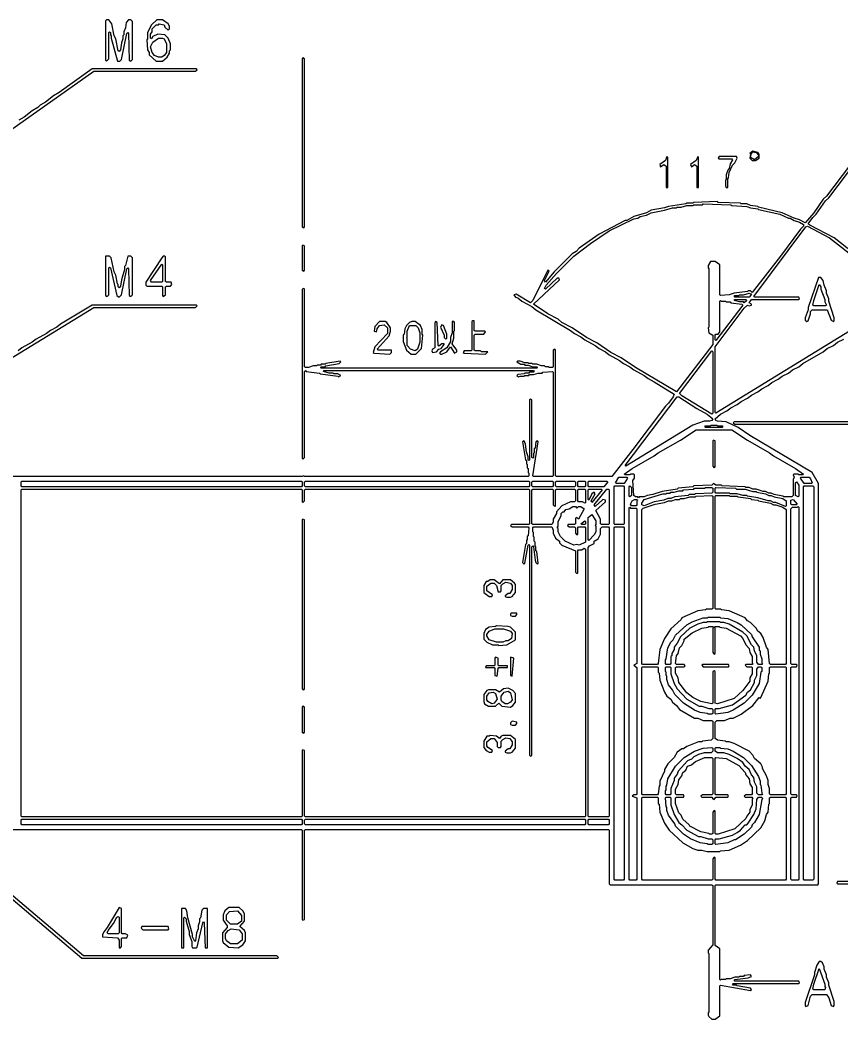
# Model space of a CAD drawing. Header units: millimetres. Extents: x 0 to 421, y 0 to 297.
# Drawn here: x 167.3 to 233.3, y 142.4 to 222.7 of the extents above; entities that cross this region are included whole.
import ezdxf

# ---------------------------------------------------------------- set-up
doc = ezdxf.new("R2010")
doc.units = ezdxf.units.MM
doc.layers.add('PDF_TRACE', color=7, linetype='Continuous')

msp = doc.modelspace()

# ---------------------------------------------------------------- linework, layer by layer
at = {"layer": 'PDF_TRACE'}
for points in [[(174.244, 222.695), (174.18, 222.631), (174.18, 219.456), (174.244, 219.393), (174.434, 219.583), (174.434, 221.679), (174.498, 221.742), (174.561, 221.679), (174.561, 221.488), (174.625, 221.425), (174.625, 221.234), (175.133, 219.393), (175.323, 219.393), (175.45, 219.52), (175.895, 221.615), (175.958, 221.679), (176.022, 221.615), (176.085, 219.456), (176.212, 219.393), (176.339, 219.52), (176.339, 222.568), (176.212, 222.695), (176.022, 222.695), (175.831, 222.504), (175.768, 222.06), (175.641, 221.742), (175.641, 221.488), (175.577, 221.425), (175.577, 221.171), (175.45, 220.853), (175.387, 220.282), (175.26, 220.155), (175.196, 220.218), (175.006, 221.171), (174.879, 221.425), (174.688, 222.377), (174.434, 222.695)], [(178.308, 222.695), (177.863, 222.314), (177.546, 221.679), (177.546, 221.171), (177.482, 221.107), (177.546, 220.282), (177.673, 220.091), (177.673, 219.901), (178.244, 219.393), (178.752, 219.393), (179.133, 219.71), (179.324, 220.028), (179.324, 220.218), (179.387, 220.282), (179.387, 220.79), (179.197, 221.234), (178.943, 221.488), (178.371, 221.552), (177.99, 221.361), (177.863, 221.171), (177.8, 221.234), (177.8, 221.552), (177.927, 221.742), (177.927, 221.996), (178.244, 222.314), (178.435, 222.314), (178.498, 222.377), (178.879, 222.314), (178.943, 222.123), (179.197, 221.869), (179.324, 221.996), (179.324, 222.187), (179.197, 222.377), (178.752, 222.695)], [(178.435, 221.234), (178.752, 221.234), (178.879, 221.171), (179.07, 220.79), (179.07, 220.091), (178.879, 219.837), (178.689, 219.71), (178.435, 219.71), (178.117, 219.837), (177.927, 220.091), (177.8, 220.536), (177.99, 220.917)], [(190.055, 219.647), (189.992, 219.583), (189.992, 206.058), (190.119, 205.994), (190.182, 206.058), (190.182, 219.583)], [(226.25, 212.154), (225.996, 211.963), (226.06, 211.9), (225.996, 211.582), (226.187, 211.392), (226.441, 211.392), (226.758, 211.582), (226.758, 211.9), (226.631, 212.027)], [(226.25, 212.09), (226.504, 212.027), (226.695, 211.836), (226.695, 211.709), (226.377, 211.455), (226.06, 211.646), (226.123, 211.963)], [(219.329, 211.709), (219.202, 211.392), (218.757, 211.074), (218.821, 210.884), (219.075, 211.074), (219.265, 210.947), (219.265, 209.233), (219.392, 209.233), (219.392, 211.646)], [(221.805, 211.709), (221.678, 211.392), (221.234, 211.074), (221.297, 210.884), (221.551, 211.074), (221.742, 210.947), (221.742, 209.233), (221.869, 209.233), (221.869, 211.646)], [(224.917, 211.709), (223.52, 211.709), (223.456, 211.582), (223.52, 211.519), (224.536, 211.519), (224.599, 211.455), (224.409, 211.138), (224.345, 210.757), (224.218, 210.63), (224.091, 210.249), (224.091, 209.868), (224.028, 209.804), (224.028, 209.36), (224.091, 209.233), (224.218, 209.233), (224.218, 209.931), (224.282, 209.995), (224.345, 210.439), (224.599, 211.011), (224.79, 211.201), (224.98, 211.582)], [(230.314, 206.248), (230.314, 206.121), (230.06, 205.867), (228.473, 203.708), (226.187, 200.787), (226.06, 200.914), (225.869, 200.914), (225.806, 200.851), (224.726, 200.724), (224.345, 200.597), (223.647, 200.533), (223.583, 200.597), (223.583, 203.01), (223.202, 203.264), (222.821, 203.264), (222.631, 202.946), (222.631, 202.756), (222.694, 202.692), (222.694, 197.993), (222.631, 197.93), (222.694, 197.549), (223.012, 197.358), (223.012, 196.596), (220.091, 192.786), (216.789, 194.755), (215.646, 195.517), (214.82, 195.961), (213.677, 196.723), (212.852, 197.168), (211.709, 197.93), (210.883, 198.374), (210.566, 198.628), (209.74, 199.073), (208.597, 199.835), (210.693, 201.803), (210.629, 201.93), (210.502, 201.93), (209.55, 201.041), (209.486, 201.105), (209.613, 201.359), (210.439, 202.311), (211.836, 203.708), (213.169, 204.724), (214.693, 205.74), (216.662, 206.693), (216.979, 206.756), (217.17, 206.883), (217.678, 207.01), (218.059, 207.201), (219.138, 207.391), (219.773, 207.582), (220.091, 207.582), (220.154, 207.645), (220.472, 207.645), (220.916, 207.772), (221.424, 207.772), (221.488, 207.836), (222.186, 207.836), (222.25, 207.899), (224.472, 207.836), (224.536, 207.772), (225.742, 207.709), (226.06, 207.582), (226.631, 207.518), (226.695, 207.455), (228.409, 207.074), (229.108, 206.756), (229.235, 206.756), (229.552, 206.566), (229.997, 206.439)], [(190.055, 204.597), (189.992, 204.534), (189.992, 202.565), (190.119, 202.502), (190.182, 202.565), (190.182, 204.534)], [(174.18, 203.708), (174.18, 200.533), (174.307, 200.47), (174.434, 200.597), (174.434, 202.756), (174.498, 202.819), (174.561, 202.756), (175.069, 200.533), (175.26, 200.406), (175.45, 200.597), (175.895, 202.692), (175.958, 202.756), (176.022, 202.692), (176.085, 200.533), (176.212, 200.47), (176.339, 200.597), (176.339, 203.581), (176.212, 203.708), (175.958, 203.708), (175.768, 202.946), (175.704, 202.883), (175.704, 202.629), (175.45, 201.803), (175.387, 201.295), (175.26, 201.168), (175.196, 201.232), (175.196, 201.422), (175.133, 201.486), (175.006, 202.184), (174.879, 202.438), (174.625, 203.581), (174.498, 203.708)], [(178.943, 203.708), (178.816, 203.708), (178.689, 203.581), (177.419, 201.613), (177.419, 201.359), (177.482, 201.295), (178.689, 201.295), (178.752, 201.232), (178.752, 200.533), (178.816, 200.47), (179.006, 200.597), (179.006, 201.232), (179.07, 201.295), (179.387, 201.295), (179.514, 201.422), (179.451, 201.613), (179.07, 201.613), (179.006, 201.676), (179.006, 203.645)], [(178.689, 203.073), (178.752, 203.01), (178.752, 201.676), (178.689, 201.613), (177.863, 201.613), (177.8, 201.74)], [(231.521, 201.994), (230.695, 199.581), (230.695, 199.39), (230.441, 198.755), (230.441, 198.565), (230.568, 198.438), (230.695, 198.501), (230.886, 199.073), (230.886, 199.263), (231.013, 199.39), (232.219, 199.39), (232.537, 198.565), (232.727, 198.438), (232.791, 198.501), (232.791, 198.755), (232.346, 200.089), (232.346, 200.279), (232.156, 200.724), (232.156, 200.914), (231.965, 201.359), (231.902, 201.74), (231.711, 201.994)], [(231.584, 201.422), (231.711, 201.232), (231.711, 201.041), (232.029, 200.216), (232.029, 200.025), (232.156, 199.771), (232.092, 199.708), (231.14, 199.708), (231.076, 199.771), (231.14, 200.152)], [(225.361, 199.835), (225.425, 199.771), (223.266, 196.914), (223.202, 196.977), (223.202, 197.358), (223.266, 197.422), (223.456, 197.422), (223.583, 197.612), (223.583, 200.089), (223.647, 200.152), (223.71, 200.089), (224.028, 200.089), (224.091, 200.025), (224.409, 200.025), (224.472, 199.962)], [(226.123, 200.66), (225.933, 200.406), (224.79, 200.406), (224.726, 200.47), (224.79, 200.533), (225.107, 200.533), (225.171, 200.597), (225.488, 200.597), (225.933, 200.724)], [(224.726, 200.152), (224.79, 200.216), (225.679, 200.216), (225.742, 200.152), (225.552, 199.962), (225.488, 200.025), (225.171, 200.025)], [(196.215, 198.438), (195.834, 198.057), (195.77, 197.676), (195.961, 197.612), (196.024, 197.866), (196.215, 198.12), (196.596, 198.184), (196.85, 197.93), (196.85, 197.485), (195.834, 196.406), (195.707, 195.961), (195.77, 195.898), (197.04, 195.834), (197.167, 195.961), (197.167, 196.152), (196.088, 196.152), (196.024, 196.215), (196.977, 197.295), (197.104, 197.676), (197.104, 197.93), (196.786, 198.374), (196.659, 198.438)], [(198.818, 198.438), (198.628, 198.374), (198.374, 198.12), (198.247, 197.866), (198.183, 197.422), (198.12, 197.358), (198.12, 196.85), (198.374, 196.152), (198.755, 195.834), (199.136, 195.834), (199.58, 196.279), (199.707, 197.358), (199.644, 197.422), (199.644, 197.803), (199.517, 198.12), (199.072, 198.438)], [(200.723, 198.438), (200.66, 198.311), (200.66, 196.342), (200.469, 196.215), (200.406, 196.088), (200.469, 195.961), (200.787, 196.025), (200.977, 196.215), (201.168, 196.279), (201.422, 196.596), (201.422, 196.66), (201.231, 196.66), (200.977, 196.469), (200.914, 196.533), (200.85, 198.374)], [(202.184, 198.438), (202.057, 198.438), (202.057, 197.549), (201.93, 197.168), (201.93, 196.85), (201.612, 196.342), (201.104, 196.025), (201.041, 195.898), (201.104, 195.834), (201.231, 195.834), (201.612, 196.025), (201.93, 196.406), (202.247, 195.898), (202.438, 196.025), (202.438, 196.152), (202.057, 196.66), (202.184, 197.104), (202.184, 197.676), (202.247, 197.739), (202.247, 198.374)], [(203.708, 198.501), (203.644, 198.438), (203.644, 196.152), (203.581, 196.088), (203.009, 196.088), (202.946, 195.961), (203.009, 195.898), (204.724, 195.834), (204.914, 196.025), (204.406, 196.025), (204.343, 196.088), (203.898, 196.088), (203.835, 196.152), (203.835, 197.358), (203.898, 197.422), (204.597, 197.422), (204.724, 197.612), (204.66, 197.676), (203.898, 197.676), (203.835, 197.739), (203.835, 198.501)], [(198.628, 198.12), (199.136, 198.12), (199.326, 197.93), (199.453, 197.549), (199.453, 196.787), (199.263, 196.215), (199.072, 196.088), (198.691, 196.215), (198.437, 196.533), (198.437, 197.104), (198.374, 197.168), (198.437, 197.231), (198.437, 197.676)], [(201.231, 198.184), (201.104, 197.993), (201.422, 197.358), (201.422, 197.168), (201.549, 197.041), (201.612, 197.104), (201.612, 197.422), (201.358, 198.12)], [(222.948, 196.088), (223.012, 196.025), (223.012, 191.072), (222.948, 191.008), (220.535, 192.469), (220.345, 192.659)], [(223.012, 190.627), (222.948, 190.5), (222.758, 190.437), (222.313, 190.437), (221.424, 190.119), (216.027, 186.817), (215.963, 186.881), (220.154, 192.405), (220.281, 192.405), (221.742, 191.453), (222.567, 191.008)], [(215.9, 186.182), (216.535, 186.627), (218.313, 187.643), (218.63, 187.897), (220.408, 188.913), (221.678, 189.738), (224.536, 189.738), (225.806, 188.913), (227.584, 187.897), (227.901, 187.643), (229.679, 186.627), (230.314, 186.182), (230.251, 186.119), (229.933, 186.119), (229.87, 186.182), (229.552, 186.182), (229.489, 186.119), (229.552, 185.928), (229.489, 185.738), (229.489, 184.468), (229.362, 184.341), (228.727, 184.341), (228.663, 184.404), (227.965, 184.531), (227.711, 184.658), (227.52, 184.658), (227.266, 184.785), (227.076, 184.785), (226.504, 184.976), (226.25, 184.976), (225.933, 185.103), (225.679, 185.103), (225.615, 185.166), (223.774, 185.23), (223.71, 185.293), (223.266, 185.293), (223.075, 185.42), (222.948, 185.293), (221.488, 185.23), (221.424, 185.166), (220.218, 185.039), (220.154, 184.976), (218.948, 184.785), (218.186, 184.531), (217.741, 184.468), (217.487, 184.341), (217.106, 184.341), (217.043, 184.277), (216.979, 184.341), (216.789, 184.341), (216.662, 184.468), (216.598, 185.674), (216.725, 185.865), (216.725, 186.119), (216.662, 186.182), (216.408, 186.182), (216.344, 186.119), (215.963, 186.119)], [(222.377, 189.992), (222.44, 190.056), (222.821, 190.056), (222.885, 190.119), (223.329, 190.119), (223.393, 190.056), (223.774, 190.056), (223.837, 189.992), (223.774, 189.929), (222.44, 189.929)], [(223.075, 188.913), (223.012, 188.849), (223.012, 186.817), (223.139, 186.69), (223.202, 186.754), (223.202, 188.849)], [(167.386, 185.547), (167.449, 185.611), (189.928, 185.611), (189.992, 185.547), (189.992, 185.23), (189.928, 185.166), (167.449, 185.166), (167.386, 185.23)], [(190.182, 185.547), (190.246, 185.611), (208.216, 185.611), (208.28, 185.547), (208.28, 185.23), (208.216, 185.166), (190.246, 185.166), (190.182, 185.23)], [(208.47, 185.547), (208.534, 185.611), (210.121, 185.611), (210.185, 185.547), (210.185, 185.23), (210.121, 185.166), (208.534, 185.166), (208.47, 185.23)], [(210.375, 185.547), (210.439, 185.611), (211.899, 185.611), (211.963, 185.547), (211.963, 185.23), (211.899, 185.166), (210.439, 185.166), (210.375, 185.23)], [(212.153, 185.547), (212.217, 185.611), (212.725, 185.611), (212.788, 185.547), (212.788, 185.23), (212.725, 185.166), (212.217, 185.166), (212.153, 185.23)], [(212.979, 185.23), (212.979, 185.547), (213.042, 185.611), (214.503, 185.611), (214.566, 185.547), (214.249, 185.166), (213.042, 185.166)], [(215.201, 185.484), (215.455, 185.928), (216.09, 185.928), (216.154, 185.865), (215.9, 185.42), (215.265, 185.42)], [(230.06, 185.865), (230.124, 185.928), (230.759, 185.928), (230.886, 185.801), (231.013, 185.484), (230.949, 185.42), (230.378, 185.42)], [(167.386, 184.912), (167.449, 184.976), (189.928, 184.976), (189.992, 184.912), (189.992, 183.96), (190.055, 183.896), (190.182, 184.023), (190.182, 184.912), (190.246, 184.976), (208.216, 184.976), (208.28, 184.912), (208.28, 182.182), (208.216, 182.118), (206.819, 182.118), (206.756, 182.055), (206.883, 181.928), (208.153, 181.928), (208.216, 181.864), (208.153, 181.229), (208.089, 181.166), (208.089, 180.912), (208.026, 180.848), (208.026, 180.594), (207.962, 180.531), (207.708, 179.07), (207.835, 178.943), (207.899, 179.007), (208.153, 180.467), (208.216, 180.531), (208.28, 180.467), (208.28, 163.576), (208.343, 163.513), (208.47, 163.576), (208.47, 180.34), (208.534, 180.404), (208.597, 180.34), (208.724, 179.261), (208.788, 179.07), (208.915, 178.943), (208.978, 179.007), (208.851, 179.959), (208.788, 180.023), (208.788, 180.34), (208.724, 180.404), (208.724, 180.721), (208.661, 180.785), (208.661, 181.102), (208.597, 181.166), (208.597, 181.483), (208.534, 181.547), (208.534, 181.864), (208.597, 181.928), (210.058, 181.928), (210.185, 181.674), (210.185, 181.42), (210.375, 181.039), (210.693, 180.785), (210.693, 180.658), (210.883, 180.467), (211.963, 180.023), (211.963, 178.308), (212.09, 178.181), (212.153, 178.245), (212.153, 180.023), (212.217, 180.086), (212.471, 180.086), (212.661, 180.213), (212.788, 180.15), (212.788, 158.687), (212.725, 158.623), (190.246, 158.623), (190.182, 158.687), (190.182, 163.957), (190.055, 164.021), (189.992, 163.957), (189.992, 158.687), (189.928, 158.623), (167.449, 158.623), (167.386, 158.687)], [(208.47, 182.182), (208.47, 184.912), (208.534, 184.976), (210.121, 184.976), (210.185, 184.912), (210.185, 183.706), (210.312, 183.579), (210.375, 183.642), (210.375, 184.912), (210.439, 184.976), (211.899, 184.976), (211.963, 184.912), (211.963, 184.023), (211.899, 183.96), (211.582, 183.96), (210.883, 183.642), (210.439, 183.134), (210.439, 183.007), (210.185, 182.563), (210.185, 182.309), (210.058, 182.118), (208.534, 182.118)], [(212.217, 184.976), (212.725, 184.976), (212.788, 184.912), (212.788, 183.896), (212.725, 183.833), (212.534, 183.96), (212.217, 183.96), (212.153, 184.023), (212.153, 184.912)], [(212.979, 184.15), (212.979, 184.912), (213.042, 184.976), (214.058, 184.976), (214.122, 184.912), (213.296, 183.896), (213.233, 184.023), (213.55, 184.595), (213.487, 184.722), (213.296, 184.595), (213.042, 184.087)], [(214.63, 184.976), (214.693, 184.912), (214.693, 182.182), (214.63, 182.118), (214.058, 182.118), (213.995, 182.182), (213.995, 182.563), (213.614, 183.261), (214.376, 183.96), (214.376, 184.087), (214.185, 184.15), (213.55, 183.579), (213.487, 183.706), (214.503, 184.976)], [(215.138, 185.23), (215.836, 185.23), (215.9, 185.166), (215.9, 182.182), (215.836, 182.118), (215.138, 182.118), (215.074, 182.182), (215.074, 185.166)], [(216.344, 185.23), (216.471, 185.103), (216.471, 184.468), (216.344, 184.341), (216.281, 184.404), (216.281, 185.166)], [(223.012, 185.039), (223.012, 184.722), (222.948, 184.658), (221.615, 184.595), (221.551, 184.531), (221.107, 184.531), (221.043, 184.468), (219.964, 184.341), (219.646, 184.214), (219.392, 184.214), (219.075, 184.087), (218.313, 183.96), (217.487, 183.642), (217.297, 183.706), (217.297, 183.833), (217.487, 184.15), (219.011, 184.595), (219.265, 184.595), (219.329, 184.658), (219.583, 184.658), (219.646, 184.722), (219.9, 184.722), (220.281, 184.849), (220.599, 184.849), (220.662, 184.912), (221.488, 184.976), (221.551, 185.039), (222.377, 185.039), (222.44, 185.103), (222.948, 185.103)], [(223.202, 185.039), (223.266, 185.103), (224.853, 185.039), (224.917, 184.976), (225.615, 184.976), (226.25, 184.785), (226.504, 184.785), (226.568, 184.722), (227.266, 184.595), (227.52, 184.468), (227.711, 184.468), (227.965, 184.341), (228.663, 184.214), (228.917, 184.023), (228.917, 183.642), (228.854, 183.579), (228.092, 183.896), (227.901, 183.896), (227.647, 184.023), (227.457, 184.023), (226.631, 184.277), (225.806, 184.404), (225.742, 184.468), (225.425, 184.468), (224.98, 184.595), (224.409, 184.595), (224.345, 184.658), (223.266, 184.658), (223.202, 184.722)], [(229.743, 185.547), (229.933, 185.293), (229.933, 184.404), (229.87, 184.341), (229.679, 184.468), (229.679, 185.484)], [(230.378, 185.23), (231.076, 185.23), (231.14, 185.166), (231.14, 153.607), (231.076, 153.543), (230.378, 153.543), (230.314, 153.607), (230.314, 185.166)], [(216.725, 184.15), (216.916, 184.15), (216.979, 184.087), (216.916, 184.023), (216.916, 183.706), (216.852, 183.642), (216.471, 183.642), (216.408, 183.769), (216.535, 184.023)], [(222.948, 184.468), (223.012, 184.404), (223.012, 175.387), (222.948, 175.324), (222.504, 175.324), (222.44, 175.26), (221.805, 175.197), (220.535, 174.625), (220.472, 174.498), (219.646, 173.736), (219.138, 172.974), (218.757, 172.085), (218.63, 170.942), (218.567, 170.879), (217.36, 170.879), (217.297, 170.942), (217.297, 183.325), (217.424, 183.452), (218.376, 183.769), (219.138, 183.896), (219.456, 184.023), (219.71, 184.023), (220.027, 184.15), (220.345, 184.15), (220.408, 184.214), (220.726, 184.214), (221.17, 184.341), (221.615, 184.341), (221.678, 184.404)], [(223.266, 184.468), (224.345, 184.468), (224.409, 184.404), (224.98, 184.404), (225.044, 184.341), (226.06, 184.214), (226.123, 184.15), (226.631, 184.087), (226.695, 184.023), (227.647, 183.833), (227.901, 183.706), (228.092, 183.706), (228.663, 183.515), (228.917, 183.325), (228.917, 170.942), (228.854, 170.879), (227.647, 170.879), (227.584, 170.942), (227.457, 172.085), (227.33, 172.276), (227.076, 173.038), (226.885, 173.355), (226.631, 173.546), (226.504, 173.8), (226.06, 174.244), (225.806, 174.371), (225.615, 174.625), (224.345, 175.197), (223.71, 175.26), (223.647, 175.324), (223.266, 175.324), (223.202, 175.387), (223.202, 184.404)], [(229.298, 184.087), (229.489, 184.15), (229.806, 183.769), (229.743, 183.706), (229.362, 183.706), (229.298, 183.769)], [(211.772, 183.579), (211.963, 183.579), (212.09, 183.452), (212.217, 183.579), (212.407, 183.579), (212.661, 183.388), (212.217, 182.563), (212.09, 182.69), (211.963, 182.626), (211.963, 182.182), (211.899, 182.118), (211.391, 182.118), (211.328, 182.055), (211.455, 181.928), (211.899, 181.928), (211.963, 181.864), (211.963, 181.42), (212.09, 181.293), (212.153, 181.356), (212.153, 181.864), (212.217, 181.928), (212.725, 181.928), (212.788, 181.864), (212.788, 180.721), (212.28, 180.467), (212.09, 180.531), (211.836, 180.467), (211.137, 180.785), (210.756, 181.166), (210.566, 181.547), (210.566, 181.801), (210.502, 181.864), (210.566, 181.991), (210.566, 182.372), (210.82, 182.817), (210.82, 183.007), (210.947, 183.134), (211.074, 183.134), (211.201, 183.325), (211.455, 183.388)], [(216.344, 183.515), (216.408, 183.452), (216.852, 183.452), (216.916, 183.388), (216.916, 170.942), (216.662, 170.815), (216.916, 170.625), (216.916, 160.465), (216.852, 160.401), (216.662, 160.401), (216.535, 160.274), (216.916, 160.147), (216.916, 153.607), (216.852, 153.543), (216.344, 153.543), (216.281, 153.607), (216.281, 183.452)], [(229.87, 183.579), (229.933, 183.515), (229.933, 153.607), (229.87, 153.543), (229.362, 153.543), (229.298, 153.607), (229.298, 160.147), (229.362, 160.211), (229.743, 160.211), (229.806, 160.338), (229.743, 160.401), (229.362, 160.401), (229.298, 160.465), (229.298, 170.625), (229.362, 170.688), (229.743, 170.688), (229.806, 170.815), (229.743, 170.879), (229.362, 170.879), (229.298, 170.942), (229.298, 183.388), (229.425, 183.515), (229.806, 183.515)], [(190.055, 182.563), (189.992, 182.499), (189.992, 168.91), (190.119, 168.847), (190.182, 168.91), (190.182, 182.499)], [(212.725, 182.436), (212.788, 182.372), (212.788, 182.182), (212.725, 182.118), (212.471, 182.118), (212.407, 182.182)], [(213.296, 182.944), (213.614, 182.436), (213.614, 182.118), (213.55, 182.055), (213.614, 181.991), (213.614, 181.547), (213.487, 181.293), (213.042, 180.848), (212.979, 180.912), (212.979, 182.69)], [(214.63, 181.928), (214.693, 181.864), (214.693, 158.687), (214.63, 158.623), (213.042, 158.623), (212.979, 158.687), (212.979, 180.277), (213.106, 180.404), (213.487, 180.594), (213.487, 180.785), (213.804, 180.975), (213.995, 181.356), (213.995, 181.801), (214.122, 181.928)], [(215.138, 181.928), (215.836, 181.928), (215.9, 181.864), (215.9, 153.607), (215.836, 153.543), (215.138, 153.543), (215.074, 153.607), (215.074, 181.864)], [(204.597, 177.229), (204.597, 176.657), (205.041, 176.34), (205.232, 176.34), (205.295, 176.467), (204.851, 176.784), (204.851, 177.165), (205.168, 177.419), (205.422, 177.419), (205.613, 177.229), (205.74, 176.721), (205.93, 176.721), (205.994, 176.784), (205.994, 177.229), (206.121, 177.356), (206.375, 177.483), (206.756, 177.419), (206.883, 177.229), (206.883, 176.911), (206.692, 176.594), (206.565, 176.594), (206.311, 176.403), (206.311, 176.34), (206.438, 176.276), (206.756, 176.276), (206.883, 176.34), (207.137, 176.657), (207.137, 177.292), (207.073, 177.419), (206.756, 177.673), (206.121, 177.673), (205.867, 177.356), (205.422, 177.673), (205.105, 177.673), (204.914, 177.546), (204.787, 177.546)], [(206.756, 174.943), (206.756, 174.816), (206.883, 174.752), (207.137, 174.752), (207.264, 174.879), (207.264, 175.006), (206.819, 175.006)], [(219.202, 171.26), (219.265, 171.323), (219.392, 172.212), (219.646, 172.657), (219.837, 172.847), (220.027, 173.228), (220.916, 174.054), (221.361, 174.308), (222.25, 174.625), (222.567, 174.625), (222.631, 174.689), (223.583, 174.689), (223.647, 174.625), (224.218, 174.562), (224.98, 174.244), (225.298, 174.054), (226.123, 173.292), (226.187, 173.101), (226.758, 172.276), (226.758, 172.022), (226.822, 171.958), (226.822, 171.704), (226.949, 171.323), (226.949, 171.006), (227.012, 170.942), (226.949, 170.879), (226.695, 170.879), (226.568, 171.069), (226.568, 171.577), (226.377, 171.958), (226.314, 172.276), (226.123, 172.466), (225.742, 173.165), (225.425, 173.482), (224.345, 174.117), (223.901, 174.244), (223.647, 174.244), (223.583, 174.308), (222.567, 174.308), (222.504, 174.244), (222.25, 174.244), (221.805, 174.117), (221.17, 173.8), (220.408, 173.101), (220.154, 172.593), (219.9, 172.276), (219.9, 172.085), (219.71, 171.768), (219.71, 171.577), (219.646, 171.514), (219.646, 170.942), (219.583, 170.879), (219.265, 170.879), (219.202, 170.942)], [(204.597, 173.355), (204.597, 172.911), (204.851, 172.657), (205.295, 172.466), (205.74, 172.466), (205.803, 172.403), (206.438, 172.466), (207.137, 172.847), (207.137, 173.482), (206.756, 173.863), (206.565, 173.927), (205.613, 173.99), (205.549, 173.927), (205.041, 173.863), (204.724, 173.673)], [(204.851, 173.292), (205.041, 173.546), (205.486, 173.736), (206.184, 173.736), (206.756, 173.546), (206.883, 173.355), (206.819, 172.974), (206.565, 172.784), (206.375, 172.784), (206.121, 172.657), (205.613, 172.657), (205.041, 172.847), (204.851, 173.165)], [(222.694, 173.927), (223.012, 173.927), (223.075, 173.863), (223.012, 173.8), (223.012, 171.831), (223.139, 171.704), (223.202, 171.768), (223.202, 173.8), (223.139, 173.863), (223.202, 173.927), (223.52, 173.927), (223.583, 173.863), (224.091, 173.8), (225.234, 173.165), (225.425, 172.974), (225.679, 172.466), (225.933, 172.149), (225.996, 171.831), (226.187, 171.514), (226.187, 171.006), (226.25, 170.942), (226.187, 170.879), (225.679, 170.879), (225.615, 170.815), (225.742, 170.688), (226.123, 170.688), (226.187, 170.625), (226.187, 170.117), (225.996, 169.799), (225.996, 169.545), (225.425, 168.783), (224.726, 168.148), (223.393, 167.704), (223.202, 167.767), (223.202, 170.307), (223.139, 170.371), (223.012, 170.307), (223.012, 167.767), (222.948, 167.704), (222.059, 167.894), (221.424, 168.212), (220.916, 168.593), (220.281, 169.418), (220.218, 169.799), (220.027, 170.18), (220.027, 170.625), (220.091, 170.688), (220.726, 170.688), (220.789, 170.752), (220.726, 170.879), (220.091, 170.879), (220.027, 170.942), (220.091, 171.577), (220.218, 171.768), (220.345, 172.212), (220.535, 172.403), (220.726, 172.784), (220.726, 172.911), (221.361, 173.419), (222.123, 173.8), (222.631, 173.863)], [(205.549, 171.45), (205.486, 171.387), (205.486, 170.815), (205.422, 170.752), (204.787, 170.752), (204.724, 170.625), (205.422, 170.625), (205.486, 170.561), (205.486, 169.99), (205.676, 169.926), (205.74, 170.561), (205.803, 170.625), (206.502, 170.625), (206.502, 170.752), (205.803, 170.752), (205.74, 170.815), (205.74, 171.387)], [(206.756, 171.45), (206.756, 169.99), (206.883, 169.926), (207.01, 171.387)], [(217.36, 170.688), (218.567, 170.688), (218.63, 170.625), (218.63, 170.244), (218.694, 170.18), (218.757, 169.609), (219.138, 168.656), (219.329, 168.339), (219.646, 168.085), (219.773, 167.831), (220.091, 167.577), (220.345, 167.259), (221.551, 166.561), (221.805, 166.561), (222.25, 166.37), (222.948, 166.37), (223.012, 166.307), (223.012, 164.91), (222.885, 164.783), (222.186, 164.719), (222.123, 164.656), (221.869, 164.656), (220.916, 164.275), (220.662, 164.084), (220.535, 164.084), (220.154, 163.83), (219.9, 163.386), (219.392, 162.878), (219.138, 162.433), (219.138, 162.306), (218.757, 161.481), (218.757, 161.163), (218.694, 161.1), (218.63, 160.465), (218.567, 160.401), (217.36, 160.401), (217.297, 160.465), (217.297, 170.625)], [(219.202, 170.625), (219.265, 170.688), (219.583, 170.688), (219.646, 170.625), (219.646, 170.117), (219.9, 169.355), (220.154, 168.91), (220.916, 168.085), (221.932, 167.513), (222.123, 167.513), (222.694, 167.323), (222.948, 167.323), (223.012, 167.259), (223.012, 166.942), (222.948, 166.878), (222.631, 166.878), (222.567, 166.942), (221.996, 167.005), (221.551, 167.196), (220.662, 167.767), (219.964, 168.466), (219.773, 168.847), (219.456, 169.228), (219.329, 169.672), (219.329, 169.926), (219.265, 169.99), (219.265, 170.244), (219.202, 170.307)], [(222.123, 170.815), (222.25, 170.688), (224.282, 170.688), (224.345, 170.752), (224.282, 170.879), (222.186, 170.879)], [(227.647, 170.688), (228.854, 170.688), (228.917, 170.625), (228.917, 160.465), (228.854, 160.401), (227.647, 160.401), (227.584, 160.465), (227.584, 160.909), (227.457, 161.227), (227.457, 161.544), (227.33, 161.925), (227.012, 162.497), (227.012, 162.624), (226.885, 162.878), (226.377, 163.322), (226.25, 163.576), (225.933, 163.894), (224.726, 164.529), (224.345, 164.656), (224.091, 164.656), (224.028, 164.719), (223.393, 164.783), (223.202, 164.91), (223.202, 166.243), (223.329, 166.37), (223.964, 166.37), (224.409, 166.561), (224.663, 166.561), (225.298, 166.878), (226.25, 167.577), (226.758, 168.212), (226.822, 168.148), (226.885, 168.212), (227.457, 169.545), (227.52, 170.117), (227.584, 170.18), (227.584, 170.625)], [(226.885, 170.688), (226.949, 170.625), (226.949, 170.307), (226.885, 170.244), (226.758, 169.355), (226.187, 168.402), (225.552, 167.767), (224.663, 167.196), (224.218, 167.005), (223.266, 166.878), (223.202, 166.942), (223.202, 167.259), (223.266, 167.323), (223.52, 167.323), (224.599, 167.64), (225.679, 168.402), (225.806, 168.656), (226.06, 168.847), (226.377, 169.418), (226.377, 169.609), (226.568, 169.99), (226.568, 170.498), (226.695, 170.688)], [(207.137, 168.529), (206.946, 168.783), (206.565, 168.974), (206.184, 168.91), (205.867, 168.656), (205.549, 168.847), (204.978, 168.847), (204.851, 168.783), (204.597, 168.466), (204.597, 167.894), (204.66, 167.704), (204.978, 167.513), (205.549, 167.513), (205.803, 167.767), (206.057, 167.513), (206.756, 167.45), (206.946, 167.577), (207.137, 167.831)], [(206.565, 168.72), (206.756, 168.593), (206.883, 168.021), (206.756, 167.831), (206.502, 167.704), (206.311, 167.704), (206.057, 167.894), (205.994, 168.021), (205.994, 168.339), (206.248, 168.656)], [(205.359, 168.656), (205.549, 168.529), (205.676, 168.085), (205.422, 167.767), (205.232, 167.704), (204.914, 167.894), (204.851, 168.021), (204.851, 168.339), (205.041, 168.593)], [(190.055, 167.513), (189.992, 167.45), (189.992, 165.418), (190.119, 165.354), (190.182, 165.418), (190.182, 167.45)], [(206.756, 166.18), (206.756, 166.053), (206.883, 165.989), (207.137, 165.989), (207.264, 166.116), (207.264, 166.243), (206.883, 166.307)], [(204.597, 164.719), (204.597, 164.211), (204.787, 163.957), (205.041, 163.83), (205.232, 163.83), (205.295, 163.957), (204.914, 164.211), (204.851, 164.338), (204.851, 164.656), (205.168, 164.91), (205.422, 164.91), (205.676, 164.592), (205.676, 164.275), (205.74, 164.211), (205.93, 164.211), (205.994, 164.275), (205.994, 164.719), (206.121, 164.846), (206.375, 164.973), (206.692, 164.91), (206.883, 164.656), (206.883, 164.402), (206.692, 164.084), (206.565, 164.084), (206.311, 163.894), (206.311, 163.83), (206.438, 163.767), (206.756, 163.767), (206.883, 163.83), (207.137, 164.148), (207.137, 164.846), (206.756, 165.164), (206.121, 165.164), (205.994, 165.1), (205.867, 164.91), (205.613, 165.1), (205.105, 165.164), (205.041, 165.1), (204.851, 165.1)], [(222.948, 164.211), (223.012, 164.148), (223.012, 163.894), (222.885, 163.767), (222.313, 163.767), (221.869, 163.64), (221.488, 163.449), (221.297, 163.259), (220.98, 163.132), (220.218, 162.306), (220.154, 162.052), (219.9, 161.735), (219.9, 161.544), (219.646, 160.909), (219.646, 160.465), (219.583, 160.401), (219.265, 160.401), (219.202, 160.465), (219.202, 160.719), (219.265, 160.782), (219.265, 161.1), (219.329, 161.163), (219.392, 161.671), (220.027, 162.687), (220.726, 163.386), (221.551, 163.894), (222.25, 164.148)], [(223.202, 164.148), (223.266, 164.211), (223.583, 164.211), (223.647, 164.148), (224.218, 164.084), (224.663, 163.894), (225.488, 163.386), (226.123, 162.751), (226.695, 161.862), (226.822, 161.481), (226.822, 161.227), (226.885, 161.163), (226.949, 160.528), (227.012, 160.465), (226.949, 160.401), (226.695, 160.401), (226.568, 160.528), (226.568, 161.036), (226.377, 161.417), (226.314, 161.798), (226.123, 161.989), (225.933, 162.433), (225.615, 162.687), (225.425, 163.005), (224.98, 163.322), (224.345, 163.64), (223.901, 163.767), (223.393, 163.767), (223.202, 163.894)], [(222.377, 163.386), (222.948, 163.386), (223.012, 163.322), (223.012, 160.465), (222.948, 160.401), (222.186, 160.401), (222.059, 160.274), (222.123, 160.211), (222.948, 160.211), (223.012, 160.084), (223.139, 160.02), (223.266, 160.211), (224.218, 160.211), (224.282, 160.274), (224.218, 160.401), (223.266, 160.401), (223.202, 160.465), (223.202, 163.322), (223.266, 163.386), (224.091, 163.322), (225.107, 162.751), (225.615, 162.179), (225.679, 161.989), (225.933, 161.671), (225.996, 161.29), (226.187, 160.973), (226.187, 160.465), (226.123, 160.401), (225.679, 160.401), (225.552, 160.274), (225.615, 160.211), (226.187, 160.211), (226.25, 160.147), (226.187, 160.084), (226.187, 159.576), (225.996, 159.195), (225.996, 159.004), (225.742, 158.687), (225.679, 158.496), (224.79, 157.671), (223.456, 157.226), (223.266, 157.226), (223.202, 157.29), (223.202, 159.068), (223.139, 159.131), (223.012, 159.004), (223.012, 157.29), (222.948, 157.226), (222.758, 157.226), (222.694, 157.29), (222.059, 157.417), (221.17, 157.861), (221.107, 157.988), (220.599, 158.433), (220.472, 158.75), (220.281, 158.941), (220.027, 159.703), (220.027, 160.147), (220.091, 160.211), (220.662, 160.211), (220.726, 160.274), (220.662, 160.401), (220.091, 160.401), (220.027, 160.465), (220.027, 160.846), (220.218, 161.227), (220.281, 161.608), (220.535, 161.925), (220.599, 162.179), (220.853, 162.37), (220.98, 162.687), (221.297, 162.814), (221.615, 163.068)], [(217.297, 160.147), (217.36, 160.211), (218.567, 160.211), (218.63, 160.147), (218.63, 159.703), (218.694, 159.639), (218.757, 159.004), (219.138, 158.115), (219.519, 157.544), (220.599, 156.528), (221.424, 156.083), (221.805, 155.956), (222.123, 155.956), (222.567, 155.829), (223.583, 155.829), (223.647, 155.893), (224.345, 155.956), (225.234, 156.337), (225.806, 156.718), (226.885, 157.734), (227.203, 158.306), (227.33, 158.814), (227.457, 159.004), (227.52, 159.639), (227.584, 159.703), (227.584, 160.147), (227.647, 160.211), (228.854, 160.211), (228.917, 160.147), (228.917, 153.607), (228.854, 153.543), (223.266, 153.543), (223.202, 153.607), (223.202, 155.321), (223.139, 155.385), (223.012, 155.258), (223.012, 153.607), (222.948, 153.543), (217.36, 153.543), (217.297, 153.607)], [(219.202, 160.147), (219.265, 160.211), (219.583, 160.211), (219.646, 160.147), (219.646, 159.576), (219.9, 158.814), (220.281, 158.179), (220.535, 157.988), (220.916, 157.544), (221.869, 157.036), (222.059, 157.036), (222.631, 156.845), (222.948, 156.845), (223.012, 156.782), (223.012, 156.464), (222.948, 156.401), (222.631, 156.401), (222.567, 156.464), (221.996, 156.528), (221.234, 156.845), (220.662, 157.226), (220.027, 157.861), (219.964, 158.052), (219.456, 158.75), (219.329, 159.131), (219.329, 159.385), (219.265, 159.449)], [(226.949, 160.211), (227.012, 160.084), (226.949, 160.02), (226.758, 158.814), (226.377, 158.179), (226.187, 157.988), (226.123, 157.798), (225.552, 157.226), (224.853, 156.782), (224.726, 156.782), (224.218, 156.528), (223.266, 156.401), (223.202, 156.464), (223.202, 156.782), (223.266, 156.845), (223.52, 156.845), (224.599, 157.163), (224.98, 157.353), (225.234, 157.544), (225.615, 157.988), (225.742, 157.988), (225.869, 158.115), (226.314, 158.814), (226.504, 159.258), (226.568, 160.02), (226.695, 160.211)], [(167.386, 158.369), (167.449, 158.433), (189.928, 158.433), (189.992, 158.369), (189.992, 158.052), (189.928, 157.988), (167.449, 157.988), (167.386, 158.052)], [(190.182, 158.369), (190.246, 158.433), (212.725, 158.433), (212.788, 158.369), (212.788, 158.052), (212.725, 157.988), (190.246, 157.988), (190.182, 158.052)], [(212.979, 158.369), (213.042, 158.433), (214.63, 158.433), (214.693, 158.369), (214.693, 158.052), (214.63, 157.988), (213.042, 157.988), (212.979, 158.052)], [(175.26, 151.321), (174.307, 149.733), (174.053, 149.416), (173.926, 149.162), (173.926, 148.971), (175.133, 148.908), (175.26, 148.717), (175.26, 148.082), (175.387, 148.082), (175.45, 148.209), (175.45, 148.844), (175.514, 148.908), (175.895, 148.908), (175.958, 149.098), (175.768, 149.225), (175.514, 149.225), (175.45, 149.289), (175.45, 151.257)], [(180.276, 151.257), (180.276, 148.082), (180.467, 148.082), (180.467, 150.495), (180.53, 150.559), (180.657, 150.432), (180.657, 150.241), (180.911, 149.416), (180.911, 149.162), (181.102, 148.59), (181.102, 148.209), (181.165, 148.082), (181.483, 148.082), (181.546, 148.146), (181.991, 150.114), (182.054, 150.178), (182.118, 150.114), (182.181, 148.082), (182.372, 148.082), (182.372, 151.257), (182.054, 151.257), (181.927, 151.13), (181.8, 150.495), (181.737, 150.432), (181.737, 150.178), (181.61, 149.86), (181.61, 149.606), (181.483, 149.289), (181.419, 148.654), (181.356, 148.59), (181.165, 148.971), (181.165, 149.162), (180.784, 150.495), (180.721, 151.067), (180.594, 151.257)], [(184.086, 151.321), (183.769, 151.067), (183.642, 150.749), (183.642, 150.305), (183.959, 149.86), (183.959, 149.733), (183.578, 149.289), (183.578, 148.654), (183.642, 148.527), (184.086, 148.146), (184.848, 148.082), (185.229, 148.336), (185.42, 148.654), (185.42, 149.289), (185.356, 149.479), (184.975, 149.797), (185.356, 150.241), (185.356, 150.813), (185.229, 151.067), (184.912, 151.321)], [(184.15, 151.003), (184.785, 151.067), (185.102, 150.686), (185.102, 150.241), (184.785, 149.987), (184.213, 149.987), (183.896, 150.305), (183.896, 150.749)], [(175.196, 150.622), (175.26, 150.559), (175.26, 149.289), (175.196, 149.225), (174.371, 149.225), (174.307, 149.289), (174.371, 149.479), (174.815, 150.051), (175.069, 150.559)], [(177.038, 149.67), (177.165, 149.543), (179.197, 149.543), (179.26, 149.606), (179.197, 149.797), (177.101, 149.797)], [(184.023, 149.479), (184.277, 149.606), (184.912, 149.543), (185.166, 149.225), (185.166, 148.717), (184.785, 148.4), (184.213, 148.4), (183.896, 148.654), (183.832, 148.844), (183.832, 149.225)], [(231.584, 147.003), (231.394, 146.685), (231.203, 146.114), (231.203, 145.923), (230.441, 143.701), (230.441, 143.447), (230.505, 143.383), (230.695, 143.447), (230.886, 144.209), (231.013, 144.336), (232.156, 144.336), (232.346, 144.082), (232.537, 143.447), (232.727, 143.383), (232.791, 143.447), (232.791, 143.764), (232.346, 145.098), (232.346, 145.288), (232.156, 145.733), (232.156, 145.923), (231.965, 146.368), (231.965, 146.558), (231.838, 146.876), (231.711, 147.003)], [(231.584, 146.431), (232.029, 145.161), (232.029, 144.971), (232.092, 144.907), (232.029, 144.717), (231.14, 144.717), (231.076, 144.78), (231.14, 145.161)]]:
    msp.add_lwpolyline(points, close=True, dxfattribs=at)
for points in [[(164.211, 212.217), (173.228, 218.567), (181.419, 218.567), (181.546, 218.694), (181.483, 218.758), (173.101, 218.758), (170.434, 216.853), (169.989, 216.599), (169.354, 216.091), (168.91, 215.837), (168.719, 215.646), (168.275, 215.392), (167.64, 214.884), (167.195, 214.63)], [(238.379, 216.726), (232.156, 208.534), (231.902, 208.28), (231.14, 207.201), (230.441, 206.375), (229.997, 206.629), (229.552, 206.756), (228.6, 207.201), (226.695, 207.645), (226.631, 207.709), (226.06, 207.772), (225.742, 207.899), (225.298, 207.899), (225.234, 207.963), (223.456, 208.026), (223.393, 208.09), (221.488, 208.026), (221.424, 207.963), (220.916, 207.963), (220.853, 207.899), (219.456, 207.709), (219.138, 207.582), (218.059, 207.391), (217.678, 207.201), (216.662, 206.883), (216.09, 206.566), (215.963, 206.566), (213.868, 205.486), (212.28, 204.343), (212.026, 204.089), (211.709, 203.899), (210.248, 202.438), (209.55, 201.613), (209.486, 201.74), (209.867, 202.502), (209.74, 202.565), (208.534, 200.152), (208.343, 199.962), (207.2, 200.66), (207.01, 200.597), (207.137, 200.406), (207.327, 200.343), (207.645, 200.089), (208.47, 199.644), (208.788, 199.39), (211.582, 197.739), (211.899, 197.485), (212.407, 197.231), (212.725, 196.977), (213.55, 196.533), (213.868, 196.279), (214.376, 196.025), (214.693, 195.771), (215.519, 195.326), (215.836, 195.072), (216.344, 194.818), (216.662, 194.564), (217.487, 194.12), (217.805, 193.866), (218.313, 193.612), (219.9, 192.596), (219.837, 192.405), (219.456, 191.897), (219.202, 191.643), (216.598, 188.151), (214.884, 185.992), (210.439, 185.992), (210.375, 186.055), (210.375, 196.152), (210.312, 196.215), (210.185, 196.152), (210.185, 194.818), (210.121, 194.755), (209.867, 194.755), (209.804, 194.818), (209.55, 194.818), (209.486, 194.882), (209.232, 194.882), (208.851, 195.009), (208.534, 195.009), (208.47, 195.072), (208.216, 195.072), (208.153, 195.136), (207.899, 195.136), (207.518, 195.263), (207.327, 195.263), (207.264, 195.199), (207.581, 195.009), (207.835, 195.009), (207.899, 194.945), (208.153, 194.945), (208.534, 194.818), (208.851, 194.818), (208.915, 194.755), (208.851, 194.691), (191.516, 194.691), (191.452, 194.755), (191.516, 194.818), (191.833, 194.818), (191.897, 194.882), (192.976, 195.072), (193.103, 195.199), (193.04, 195.263), (191.897, 195.072), (191.833, 195.009), (191.516, 195.009), (191.452, 194.945), (191.198, 194.945), (191.135, 194.882), (190.881, 194.882), (190.5, 194.755), (190.246, 194.755), (190.182, 194.818), (190.182, 201.041), (190.119, 201.105), (189.992, 201.041), (189.992, 187.452), (190.055, 187.389), (190.182, 187.516), (190.182, 194.437), (190.246, 194.501), (190.309, 194.437), (191.389, 194.31), (191.452, 194.247), (192.849, 194.056), (192.913, 193.993), (193.103, 194.12), (192.849, 194.247), (192.532, 194.247), (192.468, 194.31), (192.151, 194.31), (191.706, 194.437), (191.77, 194.501), (208.597, 194.501), (208.661, 194.437), (208.597, 194.374), (208.28, 194.374), (208.216, 194.31), (207.899, 194.31), (207.835, 194.247), (207.327, 194.183), (207.264, 194.12), (207.391, 193.993), (207.518, 194.056), (207.835, 194.056), (207.899, 194.12), (208.216, 194.12), (208.28, 194.183), (208.597, 194.183), (208.978, 194.31), (209.296, 194.31), (209.359, 194.374), (210.121, 194.437), (210.185, 194.374), (210.185, 186.055), (210.121, 185.992), (208.597, 185.992), (208.534, 186.055), (208.978, 188.786), (208.915, 188.849), (208.788, 188.786), (208.724, 188.278), (208.661, 188.214), (208.661, 187.897), (208.597, 187.833), (208.597, 187.516), (208.534, 187.452), (208.47, 187.516), (208.47, 192.151), (208.343, 192.215), (208.28, 192.151), (208.28, 187.325), (208.216, 187.262), (208.153, 187.325), (208.153, 187.579), (208.026, 187.96), (207.962, 188.595), (207.835, 188.849), (207.708, 188.786), (207.962, 187.325), (208.026, 187.262), (208.026, 187.008), (208.089, 186.944), (208.089, 186.69), (208.153, 186.627), (208.153, 186.309), (208.216, 186.246), (208.216, 186.055), (208.153, 185.992), (190.182, 185.992), (190.119, 186.055), (189.992, 185.992), (165.544, 185.992)], [(234.823, 203.581), (232.791, 205.169), (230.822, 206.185), (230.695, 206.312), (231.076, 206.82), (231.33, 207.074), (232.092, 208.153), (232.346, 208.407), (238.506, 216.535)], [(237.553, 199.835), (223.266, 191.072), (223.202, 191.135), (223.202, 196.406), (225.552, 199.517), (225.806, 199.771), (225.933, 199.708), (226.123, 199.771), (226.123, 199.835), (225.933, 199.962), (226.123, 200.216), (229.933, 200.216), (229.997, 200.279), (229.933, 200.406), (226.377, 200.406), (226.314, 200.47), (230.505, 206.058), (230.632, 206.121), (232.41, 205.169), (234.696, 203.391)], [(164.401, 194.183), (173.228, 199.581), (181.419, 199.581), (181.546, 199.708), (181.483, 199.771), (173.101, 199.771), (170.561, 198.247), (170.243, 197.993), (169.735, 197.739), (169.418, 197.485), (168.592, 197.041), (168.275, 196.787), (167.449, 196.342), (167.132, 196.088)], [(165.544, 157.607), (189.928, 157.607), (189.992, 157.544), (189.992, 150.368), (190.055, 150.305), (190.182, 150.368), (190.182, 157.544), (190.246, 157.607), (214.63, 157.607), (214.693, 157.544), (214.693, 153.226), (214.757, 153.162), (222.948, 153.162), (223.012, 153.099), (223.012, 148.336), (222.631, 147.892), (222.631, 147.701), (222.694, 147.638), (222.694, 142.939), (222.631, 142.875), (222.631, 142.685), (222.694, 142.558), (222.948, 142.367), (223.202, 142.367), (223.583, 142.621), (223.583, 145.034), (223.647, 145.098), (226.06, 144.653), (226.123, 144.717), (226.06, 144.844), (224.98, 145.034), (224.917, 145.098), (224.663, 145.098), (224.599, 145.161), (224.663, 145.225), (229.933, 145.225), (229.997, 145.288), (229.933, 145.415), (224.79, 145.415), (224.726, 145.479), (224.79, 145.542), (225.869, 145.669), (226.123, 145.796), (226.06, 145.923), (225.552, 145.86), (225.488, 145.796), (225.171, 145.796), (225.107, 145.733), (224.79, 145.733), (224.409, 145.606), (224.091, 145.606), (224.028, 145.542), (223.71, 145.542), (223.647, 145.479), (223.583, 145.542), (223.583, 148.019), (223.202, 148.273), (223.202, 153.099), (223.266, 153.162), (231.457, 153.162), (231.521, 153.226), (231.521, 185.42), (231.013, 186.309), (225.996, 189.294), (225.044, 189.929), (224.091, 190.373), (223.393, 190.437), (223.266, 190.5), (223.202, 190.627), (223.647, 191.008), (224.155, 191.262), (224.472, 191.516), (224.98, 191.77), (225.298, 192.024), (225.806, 192.278), (226.123, 192.532), (226.631, 192.786), (226.949, 193.04), (227.457, 193.294), (227.774, 193.548), (228.282, 193.802), (228.6, 194.056), (229.108, 194.31), (229.425, 194.564), (229.933, 194.818), (230.251, 195.072), (231.902, 196.025), (232.219, 196.279), (232.727, 196.533), (233.045, 196.787), (233.553, 197.041)], [(242.824, 190.373), (224.726, 190.373), (224.663, 190.31), (224.79, 190.183), (241.046, 190.183)], [(165.29, 153.162), (172.275, 147.257), (188.023, 147.257), (188.087, 147.32), (187.96, 147.447), (172.402, 147.447), (165.481, 153.289)], [(241.109, 153.416), (233.045, 153.416), (232.981, 153.289), (233.045, 153.226), (242.824, 153.226)]]:
    msp.add_lwpolyline(points, dxfattribs=at)

doc.saveas('drawing.dxf')
